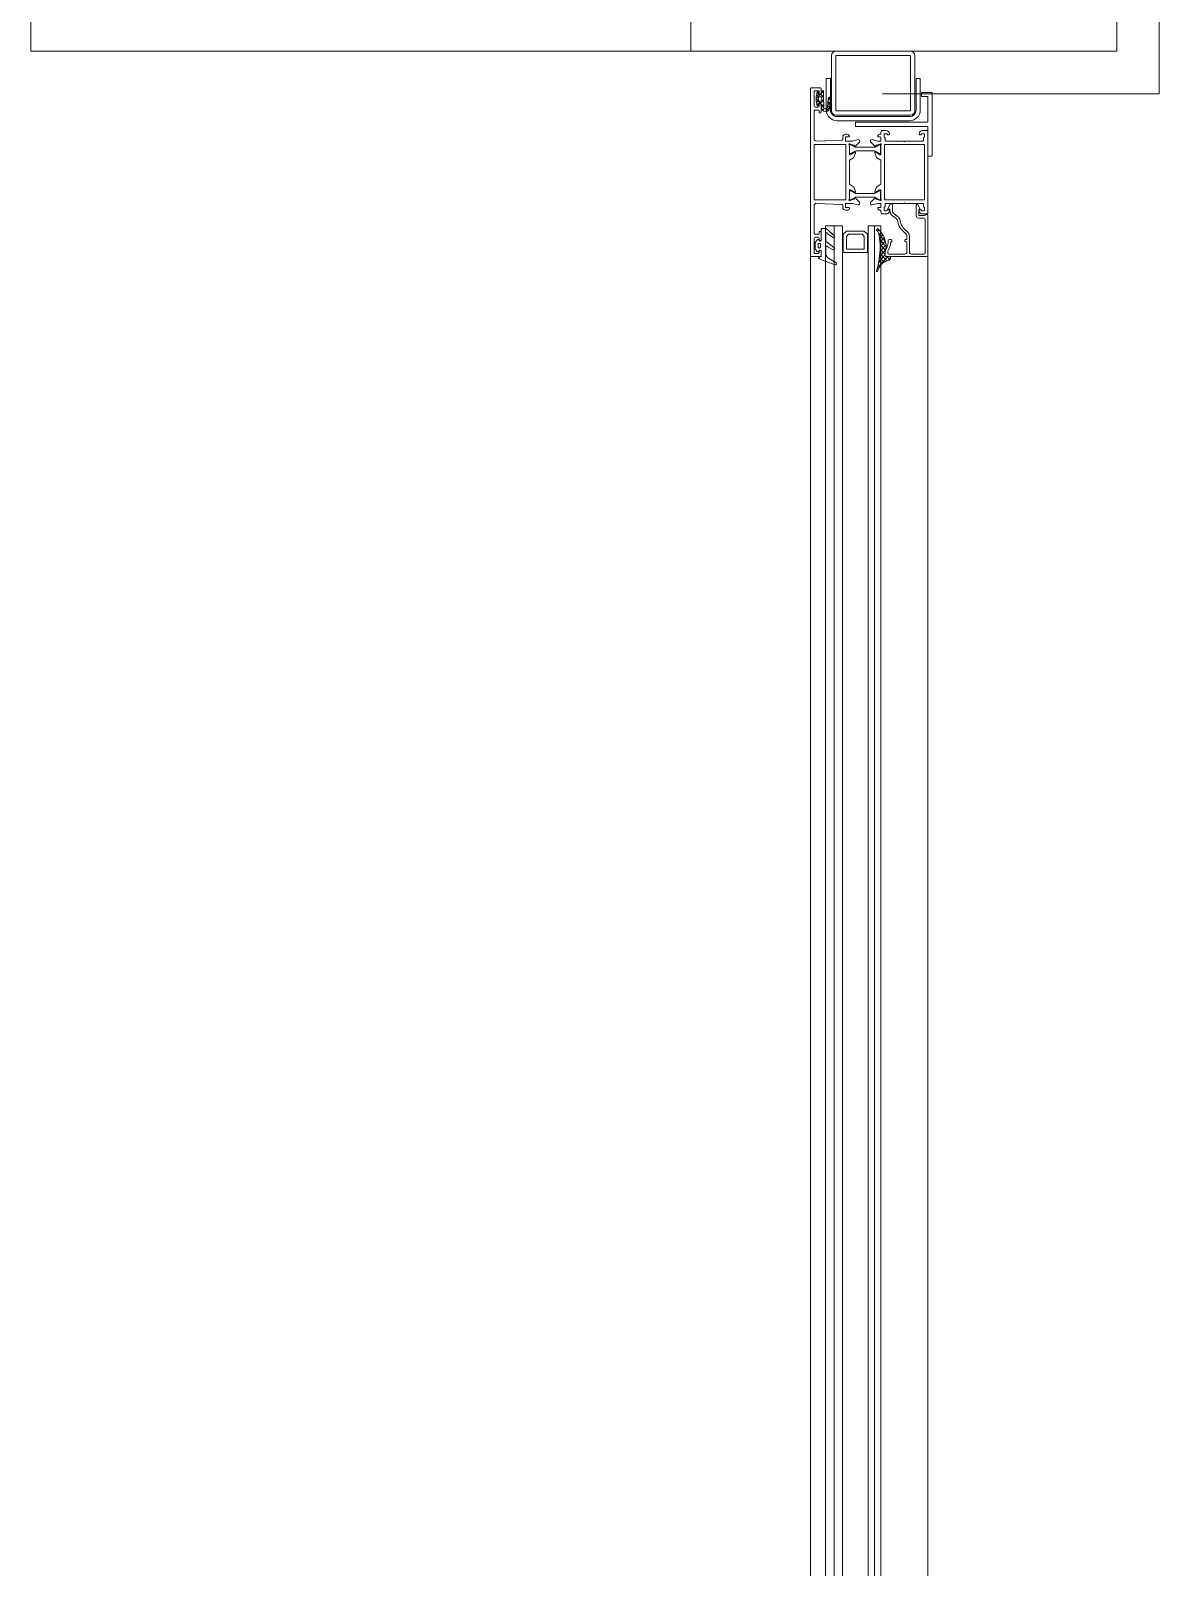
# Model space of a CAD drawing. Extents: x -2365 to 41970, y -230 to 8114.
# Drawn here: x 2769.8 to 2822.8, y 1261.3 to 1333.5 of the extents above; entities that cross this region are included whole.
import ezdxf

# ---------------------------------------------------------------- set-up
doc = ezdxf.new("R2010")
doc.units = 0
doc.header["$LTSCALE"] = 25
doc.layers.get('0').update_dxf_attribs({"color": 9, "lineweight": 9})
for name, color, linetype, lineweight in [('00', 9, 'Continuous', 9), ('06D', 9, 'Continuous', 9), ('10', 9, 'Continuous', 9), ('11', 9, 'Continuous', 9), ('14', 9, 'Continuous', 9), ('15', 9, 'Continuous', 9)]:
    doc.layers.add(name, color=color, linetype=linetype, lineweight=lineweight)

# ---------------------------------------------------------------- blocks, each defined once
blk = doc.blocks.new('AST55M13', base_point=(-120.6, -64.2))
at = {"linetype": 'Continuous'}
for points in [[(-120.6, -63.9), (-120.6, -24.599998), (-120.6, 14.700005, -0.414209), (-120.3, 15), (-115.899996, 15, -0.41421), (-115.6, 14.7), (-115.6, 12.699992, -0.41421), (-116.3, 12, -0.414214), (-116.6, 12.3), (-116.6, 13.1, 0.414214), (-117.1, 13.6), (-118.5, 13.6, 0.414214), (-119, 13.1), (-119, 6.399992, 0.414209), (-118.5, 5.9), (-117.099986, 5.9, 0.414205), (-116.6, 6.4), (-116.6, 7.20001, -0.414204), (-116.3, 7.5, -0.414214), (-115.6, 6.8), (-115.6, 3.7, -0.414214), (-116.1, 3.2), (-116.3, 3.2, -0.414214), (-116.6, 3.5), (-116.6, 4.2, 0.414214), (-116.9, 4.5), (-119, 4.5), (-119, -8.961104, 0.425432), (-117.96186, -9.960376), (-105.788552, -9.511013, 0.403077), (-105.5, -9.211232), (-105.5, -8, -0.414214), (-104.3, -6.8), (-103.392821, -6.8, -0.372826), (-102.403076, -7.657148, -0.456845), (-102.7, -8), (-104, -8, 0.414214), (-104.3, -8.3), (-104.3, -9.700012, 0.414202), (-104, -10), (-100.946604, -10), (-98.338437, -9.302068, -0.70008), (-97.584089, -10.379782), (-97.709916, -10.559482), (-99.43897, -12.27067, -0.607471), (-100.039661, -12.112259, 0.283637), (-100.258255, -11.885421), (-102.095283, -11.393179, 1.229391), (-102.4, -11.895399), (-102.4, -16.105016, 0.585524), (-101.943697, -16.361081), (-100.001669, -15.175658, -0.713652), (-99.56466, -15.537556), (-100.36784, -17.668029, -0.16709), (-100.492251, -17.818266), (-102.4, -18.982765), (-102.4, -30.217235), (-100.492251, -31.381734, -0.16709), (-100.36784, -31.531971), (-99.564658, -33.662449, -0.713657), (-100.001677, -34.024337), (-101.943707, -32.838913, 0.585511), (-102.4, -33.094985), (-102.4, -37.304601, 1.229391), (-102.095283, -37.806821), (-100.258255, -37.314579, 0.283637), (-100.039661, -37.087741, -0.607471), (-99.43897, -36.92933), (-97.709916, -38.640518), (-97.584089, -38.820218, -0.700084), (-98.338445, -39.89793), (-100.946604, -39.2), (-104.000005, -39.2, 0.414209), (-104.3, -39.5), (-104.3, -40.900004, 0.41421), (-104, -41.2), (-102.699997, -41.2, -0.456841), (-102.403076, -41.542851, -0.372826), (-103.39282, -42.4), (-104.3, -42.4, -0.414214), (-105.5, -41.2), (-105.5, -39.988768, 0.403083), (-105.788558, -39.688986), (-117.96186, -39.239624, 0.425432), (-119, -40.238896), (-119, -53.7), (-116.9, -53.7, 0.414214), (-116.6, -53.4), (-116.6, -52.69999, -0.414204), (-116.3, -52.4), (-116.09999, -52.4, -0.414208), (-115.6, -52.9), (-115.6, -56.000007, -0.414213), (-116.300007, -56.7, -0.414207), (-116.6, -56.4), (-116.6, -55.599986, 0.414205), (-117.1, -55.1), (-118.500008, -55.1, 0.414209), (-119, -55.6), (-119, -62.3, 0.414214), (-118.5, -62.8), (-117.1, -62.8, 0.414214), (-116.6, -62.3), (-116.6, -61.499993, -0.414207), (-116.3, -61.2, -0.414214), (-115.6, -61.9), (-115.6, -63.900008, -0.414206), (-115.9, -64.2), (-120.300006, -64.2, -0.414208), (-120.6, -63.9)], [(-85.3, -10), (-81.1, -10), (-76.9, -10), (-76.6, -10.3), (-76.3, -10), (-67.9, -10, 0.414205), (-67.6, -9.700009), (-67.6, -8.491608, -0.365977), (-67.35, -8.195804, 0.365977), (-67.1, -7.9), (-67.1, -6.8, 0.414195), (-67.399981, -6.5), (-68.3, -6.5, 0.36597), (-68.595803, -6.749993, -0.366034), (-68.89166, -7), (-69.3, -7, -0.414202), (-69.6, -6.700012), (-69.6, -6.5, -0.414214), (-68.1, -5), (-65.9, -5, -0.414207), (-65.6, -5.299994), (-65.6, -43.9, -0.414201), (-65.899987, -44.2), (-68.1, -44.2, -0.414214), (-69.6, -42.7), (-69.6, -42.5, -0.414207), (-69.300007, -42.2), (-68.891668, -42.2, -0.366034), (-68.595804, -42.45, 0.365977), (-68.3, -42.7), (-67.4, -42.7, 0.414206), (-67.1, -42.400008), (-67.1, -41.3, 0.365977), (-67.35, -41.004196, -0.365977), (-67.6, -40.708392), (-67.6, -39.5, 0.4142), (-67.899986, -39.2), (-76.3, -39.2), (-76.6, -38.9), (-76.9, -39.2), (-85.3, -39.2, 0.4142), (-85.6, -39.499986), (-85.6, -40.708392, -0.365977), (-85.85, -41.004196, 0.365977), (-86.1, -41.3), (-86.1, -42.4, 0.414199), (-85.800015, -42.7), (-84.9, -42.7, 0.365977), (-84.604196, -42.45, -0.366034), (-84.308332, -42.2), (-83.9, -42.2, -0.414214), (-83.6, -42.5), (-83.6, -42.7, -0.414214), (-85.1, -44.2), (-86.8, -44.2, -0.414214), (-87.6, -43.4), (-87.6, -42.7, 0.414205), (-87.899991, -42.4), (-88.10718, -42.4, -0.372825), (-89.096923, -41.542857, -0.45685), (-88.8, -41.2), (-87.9, -41.2, 0.414198), (-87.6, -40.900016), (-87.6, -39.5, 0.414214), (-87.9, -39.2), (-89.053396, -39.2), (-91.661555, -39.89793, -0.700084), (-92.415911, -38.820218), (-92.290084, -38.640518), (-90.56103, -36.92933, -0.607471), (-89.960339, -37.087741, 0.283637), (-89.741745, -37.314579), (-87.904717, -37.806821, 1.229391), (-87.6, -37.304601), (-87.6, -33.094984, 0.585516), (-88.056297, -32.838916), (-89.998323, -34.024337, -0.713656), (-90.435343, -33.66245), (-89.63216, -31.531971, -0.241095), (-89.507749, -31.381734), (-87.6, -30.217235), (-87.6, -18.982765), (-89.507749, -17.818266, -0.167084), (-89.632158, -17.668036), (-90.43534, -15.537556, -0.713656), (-89.998329, -15.17566), (-88.056303, -16.361081, 0.585518), (-87.6, -16.105021), (-87.6, -11.895399, 1.229391), (-87.904717, -11.393179), (-89.741745, -11.885421, 0.283637), (-89.960339, -12.112259, -0.607471), (-90.56103, -12.27067), (-92.290084, -10.559482), (-92.415911, -10.379782, -0.700084), (-91.661555, -9.30207), (-89.053396, -10), (-87.9, -10, 0.414206), (-87.6, -9.700008), (-87.6, -8.3, 0.414206), (-87.899992, -8), (-88.8, -8, -0.456844), (-89.096924, -7.657149, -0.372825), (-88.107186, -6.8), (-87.9, -6.8, 0.414214), (-87.6, -6.5), (-87.6, -5.800024, -0.414222), (-86.8, -5), (-85.1, -5, -0.414214), (-83.6, -6.5), (-83.6, -6.7, -0.414201), (-83.899987, -7), (-84.308332, -7, -0.366034), (-84.604196, -6.75, 0.365977), (-84.9, -6.5), (-85.8, -6.5, 0.414199), (-86.1, -6.799985), (-86.1, -7.9, 0.365977), (-85.85, -8.195804, -0.365977), (-85.6, -8.491608), (-85.6, -9.7, 0.414214), (-85.3, -10)], [(-99.249717, -12.903653), (-90.785616, -12.903653, 0.131652), (-90.285616, -12.769679), (-88.422218, -11.693846, -0.131652), (-88.272218, -11.653653), (-88.017666, -11.653653, -0.414214), (-87.717666, -11.953653), (-87.717666, -15.553653, -0.414214), (-88.017666, -15.853653), (-88.272218, -15.853653, -0.131646), (-88.422211, -15.813465), (-90.285616, -14.737628, 0.131652), (-90.785616, -14.603653), (-99.249717, -14.603653, 0.131652), (-99.749717, -14.737628), (-101.613115, -15.813461, -0.131646), (-101.763107, -15.853653), (-102.017666, -15.853653, -0.414205), (-102.317666, -15.553662), (-102.317666, -11.953653, -0.414205), (-102.017675, -11.653653), (-101.763115, -11.653653, -0.131652), (-101.613115, -11.693846), (-99.749717, -12.769679, 0.131652), (-99.249717, -12.903653)], [(-99.249717, -36.296347), (-90.785616, -36.296347, -0.131652), (-90.285616, -36.430321), (-88.422218, -37.506154, 0.131643), (-88.272229, -37.546347), (-88.017666, -37.546347, 0.414214), (-87.717666, -37.246347), (-87.717666, -33.646347, 0.414214), (-88.017666, -33.346347), (-88.272218, -33.346347, 0.131652), (-88.422218, -33.386539), (-90.285616, -34.462372, -0.131652), (-90.785616, -34.596347), (-99.249717, -34.596347, -0.131652), (-99.749717, -34.462372), (-101.613115, -33.386539, 0.131652), (-101.763115, -33.346347), (-102.017666, -33.346347, 0.414205), (-102.317666, -33.646338), (-102.317666, -37.246347, 0.414205), (-102.017675, -37.546347), (-101.763115, -37.546347, 0.131649), (-101.613118, -37.506156), (-99.749717, -36.430321, -0.131652), (-99.249717, -36.296347)]]:
    blk.add_lwpolyline(points, format="xyb", close=True, dxfattribs=at)
for points in [[(-119, -24.6), (-119, -37.6), (-104.1, -37.6), (-104.1, -11.6), (-119, -11.6), (-119, -24.6)], [(-76.55, -11.6), (-85.9, -11.6), (-85.9, -37.6), (-67.2, -37.6), (-67.2, -11.6), (-76.55, -11.6)]]:
    blk.add_lwpolyline(points, close=True, dxfattribs=at)
blk = doc.blocks.new('AS25G13', base_point=(534.475891, 569.218076))
at = {"linetype": 'Continuous'}
blk.add_lwpolyline([(554.475892, 593.818076), (554.475892, 574.618076, -0.414213), (554.175891, 574.318077), (553.575892, 574.318076, -0.414213), (553.275891, 574.618077), (553.275892, 574.818076), (550.275892, 574.818076), (550.275892, 572.118076), (550.625892, 571.916004, -0.414213), (550.735699, 571.506195), (549.749855, 569.798664, -0.767327), (549.075893, 569.979252), (549.075892, 575.018076, -0.414213), (550.075891, 576.018077), (552.775892, 576.018076, 0.414213), (553.275892, 576.518077), (553.275892, 592.418076, 0.414213), (552.775892, 592.918077), (546.871944, 592.918076, 0.414213), (545.871944, 591.918078), (545.871944, 584.702506, -0.236642), (544.585327, 582.137556, 0.18958), (541.498237, 577.158525, -0.197358), (540.185462, 575.110574), (538.643454, 574.030849, 0.244575), (537.875891, 572.556375), (537.875892, 569.763782, -0.767327), (536.857591, 569.490929), (535.716084, 571.468076, -0.577351), (535.975892, 571.918076), (536.675892, 571.918076), (536.675892, 572.556375, -0.244575), (537.955162, 575.013831), (539.49717, 576.093557, 0.197358), (540.317654, 577.373526, -0.18958), (543.867808, 583.099413, 0.236642), (544.671943, 584.702506), (544.671944, 585.818076, 0.414213), (544.371944, 586.118076), (543.971944, 586.118076, -0.414213), (543.671943, 586.418077), (543.671944, 586.818076, -0.414213), (543.971944, 587.118076), (544.171944, 587.118076, 0.414213), (544.671944, 587.618077), (544.671944, 591.918076, 0.414213), (543.671945, 592.918077), (536.175892, 592.918076, 0.41421), (535.675892, 592.418082), (535.675892, 591.901674, 0.127549), (535.764127, 591.561462, -0.098841), (537.104101, 587.384163, 0.366972), (537.386354, 587.117731, -0.399303), (537.671943, 586.818828), (537.671944, 586.418076, -0.414213), (537.371943, 586.118077), (536.46398, 586.118076, -0.400156), (535.964546, 586.594267, 0.114883), (534.725891, 590.959305, -0.126996), (534.475891, 591.927552), (534.475892, 593.818076, -0.414213), (534.775892, 594.118076), (554.175892, 594.118076, -0.414213), (554.475892, 593.818076)], format="xyb", close=True, dxfattribs=at)
blk = doc.blocks.new('AS01_16_02', base_point=(27.384856, 2.668764))
at = {"color": 0, "linetype": 'Continuous'}
for points in [[(21.277248, -1.392543, -0.892559), (21.744295, -0.515583), (24.521509, -1.857477, 0.502534), (24.860099, -2.298316, 0.502534), (25.184856, -1.847189), (25.184856, 1.7, 0.155072), (24.261958, 3.275501), (20.430427, 5.552607, -0.865076), (21.019614, 6.583639), (28.412964, 3.675712, -0.696768), (28.399147, 3.019187), (27.721583, 2.785098, 0.319818), (27.384856, 2.312508), (27.384856, 0.05, 0.414214), (27.684856, -0.25), (28.08642, -0.25, 0.396012), (28.385833, 0.03125, -0.682513), (29.272546, 0.315748), (30.127622, -0.734156, -0.172553), (30.284856, -1.176202), (30.284856, -3.723798, -0.172553), (30.127622, -4.165844), (29.272546, -5.215748, -0.682513), (28.385833, -4.93125, 0.396012), (28.08642, -4.65), (27.684856, -4.65, 0.414214), (27.384856, -4.95), (27.384856, -10.2, -0.414214), (27.084856, -10.5), (25.297074, -10.5, -0.18412), (24.964264, -10.373145), (21.227908, -7.040675, -0.881574), (21.79023, -6.223317), (24.51762, -8.055238, 1.121155), (25.184856, -8.202566), (25.184856, -4.921445, 0.698065), (24.633969, -4.152563), (21.277248, -1.392543)], [(27.72879, -3.456066, 0.198912), (27.834856, -3.5), (28.734856, -3.5, 0.414214), (28.884856, -3.35), (28.884856, -1.55, 0.414214), (28.734856, -1.4), (27.834856, -1.4, 0.414214), (27.684856, -1.55), (27.684856, -3.35, 0.198912), (27.72879, -3.456066)]]:
    blk.add_lwpolyline(points, format="xyb", close=True, dxfattribs=at)
blk = doc.blocks.new('*U616')
at = {"linetype": 'Continuous'}
for p, q in [((9.643, 0.591), (9.643, 0.791)), ((9.643, 0.653), (9.788, 0.785)), ((9.673, 0.818), (9.711, 0.818)), ((9.815, 0.719), (9.707, 0.818)), ((8.402, 0.165), (8.389, 0.163)), ((8.465, 0.211), (8.392, 0.277)), ((8.609, 0.273), (8.501, 0.371)), ((8.581, 0.266), (8.912, 0.568)), ((8.792, 0.3), (8.624, 0.452)), ((8.985, 0.317), (8.763, 0.519)), ((8.835, 0.304), (9.167, 0.606)), ((9.189, 0.324), (8.919, 0.569)), ((9.066, 0.321), (9.334, 0.565)), ((9.407, 0.319), (9.091, 0.606)), ((9.281, 0.324), (9.544, 0.563)), ((9.283, 0.585), (9.303, 0.575)), ((9.303, 0.575), (9.303, 0.575)), ((9.643, 0.298), (9.35, 0.563)), ((9.352, 0.563), (9.613, 0.563)), ((9.482, 0.314), (9.841, 0.641)), ((9.898, 0.258), (9.562, 0.563)), ((10.184, 0.191), (9.643, 0.683)), ((9.672, 0.294), (9.911, 0.511)), ((9.854, 0.266), (10.002, 0.401)), ((10.027, 0.231), (10.113, 0.309)), ((10.193, 0.188), (10.245, 0.236)), ((8.593, -0.267), (8.443, -0.417)), ((8.443, -0.417), (8.443, -1.257)), ((9.443, -0.267), (8.593, -0.267)), ((8.693, -0.417), (8.593, -0.517)), ((8.593, -0.517), (8.593, -1.157)), ((9.293, -0.417), (8.693, -0.417)), ((9.293, -1.257), (9.293, -0.417)), ((9.443, -1.407), (9.443, -0.267)), ((8.443, -1.257), (8.593, -1.407)), ((8.593, -1.157), (8.693, -1.257)), ((8.593, -1.407), (9.443, -1.407)), ((8.693, -1.257), (9.293, -1.257)), ((2.187, -2.093), (2.262, -2.018)), ((2.287, -2.112), (2.189, -2.014)), ((2.374, -2.119), (2.463, -2.03)), ((2.517, -2.13), (2.414, -2.027)), ((2.57, -2.135), (2.665, -2.04)), ((2.824, -2.224), (2.64, -2.04)), ((2.711, -2.206), (2.799, -2.118)), ((1.857, -2.424), (1.95, -2.331)), ((1.964, -2.425), (1.87, -2.331)), ((1.916, -2.577), (1.916, -2.577)), ((1.968, -2.642), (1.916, -2.59)), ((2.024, -2.469), (2.165, -2.328)), ((2.215, -2.676), (2.034, -2.495)), ((2.046, -2.659), (2.148, -2.557)), ((2.17, -2.419), (2.08, -2.329)), ((2.24, -2.677), (2.592, -2.325)), ((2.288, -2.417), (2.38, -2.325)), ((2.45, -2.488), (2.289, -2.327)), ((2.414, -2.663), (2.32, -2.569)), ((2.479, -2.65), (2.553, -2.577)), ((2.592, -2.417), (2.499, -2.324)), ((2.566, -2.603), (2.54, -2.577)), ((2.767, -2.38), (2.687, -2.3)), ((2.722, -2.407), (2.81, -2.319))]:
    blk.add_line(p, q, dxfattribs=at)
for points in [[(3.066, -1.702), (3.066, 1.714, 0.414214), (2.766, 2.014), (1.286, 2.014), (1.286, 2.214), (2.766, 2.214, -0.414214), (3.266, 1.714), (3.266, -1.702, -0.414214), (2.766, -2.202), (1.286, -2.202), (1.286, -2.002), (2.766, -2.002, 0.414214), (3.066, -1.702)], [(3.333, -0.807), (3.333, 2.563), (2.133, 2.563), (2.133, 2.293, -0.414213), (2.103, 2.263), (1.963, 2.263, -0.414213), (1.933, 2.293), (1.933, 2.733, -0.414213), (1.963, 2.763), (4.903, 2.763, -0.414213), (4.933, 2.733), (4.933, 2.593, -0.414213), (4.903, 2.563), (3.533, 2.563), (3.533, -0.807, -0.414213), (3.503, -0.837), (3.363, -0.837, -0.414213), (3.333, -0.807)], [(2.8, 1.95), (1.5, 1.95), (0.2, 1.95, 0.414213), (0, 1.75), (0, -1.75, 0.414213), (0.2, -1.95), (2.8, -1.95, 0.414213), (3, -1.75), (3, 1.75, 0.414213), (2.8, 1.95)], [(2.641, -2.04), (2.181, -2.013, 0.414214), (2.151, -2.043, 0.349575), (2.244, -2.109), (2.612, -2.138, -1.237561), (2.587, -2.323), (2.215, -2.327), (1.843, -2.332), (1.857, -2.425), (1.977, -2.425, -0.295285), (2.036, -2.517), (2.036, -2.577), (1.916, -2.577), (1.916, -2.627, 0.153771), (2.566, -2.627), (2.566, -2.577), (2.446, -2.577), (2.446, -2.517, -0.414213), (2.546, -2.417), (2.666, -2.417, 0.324726), (2.811, -2.315), (2.825, -2.218, 0.459445), (2.641, -2.04)], [(2.241, -2.417), (2.296, -2.417, -0.41421), (2.346, -2.467), (2.346, -2.525, -0.396815), (2.299, -2.575, -0.029546), (2.183, -2.575, -0.396815), (2.136, -2.525), (2.136, -2.467, -0.414206), (2.186, -2.417), (2.241, -2.417)]]:
    blk.add_lwpolyline(points, format="xyb", close=True, dxfattribs=at)
blk.add_lwpolyline([(1.5, 1.75), (2.8, 1.75), (2.8, -1.75), (0.2, -1.75), (0.2, 1.75), (1.5, 1.75)], close=True, dxfattribs=at)
at = {"linetype": 'Continuous', "extrusion": (0, 0, -1)}
for centre, major_axis, start_param, end_param in [((9.673, 0.791), (0.03, 0), 3.141594, 4.712388), ((9.711, 0.727), (-0.1, 0), 1.570969, 2.940045), ((10.593, 0.891), (-0.8, 0), -1.226913, -0.20148), ((8.389, 0.209), (-0.05, 0), -1.570571, 0.325162), ((9.209, -0.401), (1.106, 0), 3.811733, 4.445523), ((8.392, 0.199), (-0.0382, 0), 3.770683, 4.441689), ((8.699, -0.073), (-0.391, 0), 0.785447, 1.446401), ((9.209, -2.585), (3.2, 0), 4.537008, 4.882121), ((9.124, 0.126), (-0.529, 0), 1.168071, 1.875789), ((9.352, 0.654), (0.1, 0), 1.57081, 2.088079), ((9.613, 0.591), (0.03, 0), 0.000001, 1.570795), ((9.296, -2.389), (-2.974, 0), 1.723745, 1.916715), ((10.313, 0.18), (-0.03, 0), 3.142043, 4.994373), ((10.313, 0.18), (0.03, 0), -1.226975, -0.000032)]:
    blk.add_ellipse(centre, major_axis=major_axis, ratio=0.909091, start_param=start_param, end_param=end_param, dxfattribs=at)
at = {"layer": '06D'}
for points in [[(230.387, 2.563), (9.613, 2.563)], [(9.613, -2.937), (230.387, -2.937)]]:
    blk.add_lwpolyline(points, dxfattribs=at)
at = {"layer": '15'}
for points in [[(231.594, -0.237), (8.193, -0.237), (8.193, 0.363), (231.594, 0.363)], [(231.594, -2.237), (231.594, -1.437), (8.198, -1.437), (8.198, -2.237)]]:
    blk.add_lwpolyline(points, close=True, dxfattribs=at)
for points in [[(8.193, 0.063), (231.594, 0.063)], [(8.198, -1.837), (231.594, -1.837)]]:
    blk.add_lwpolyline(points, dxfattribs=at)
at = {"color": 4, "linetype": 'Continuous', "xscale": -0.1, "yscale": 0.1, "zscale": 0.1, "rotation": 270}
blk.add_blockref('AST55M13', (1.723, -2.937), dxfattribs=at)
at = {"linetype": 'Continuous', "yscale": 0.1, "zscale": 0.1, "rotation": 270}
for name, p, xscale in [('AS25G13', (7.153, 0.563), -0.1), ('AS01_16_02', (9.643, -2.437), 0.1)]:
    blk.add_blockref(name, p, dxfattribs=dict(at, xscale=xscale))

msp = doc.modelspace()

# ---------------------------------------------------------------- linework, layer by layer
at = {"layer": '00'}
msp.add_lwpolyline([(2800.838, 1352.5), (2800.838, 1352.5), (2800.838, 1477.5), (2820.838, 1477.5), (2820.838, 1332.5), (2800.838, 1332.5), (2800.838, 1352.5)], dxfattribs=at)
at = {"layer": '11'}
msp.add_lwpolyline([(2800.838, 1332.5), (2769.839, 1332.5), (2769.839, 1352.5), (2800.838, 1352.5)], dxfattribs=at)
at = {"layer": '14'}
msp.add_lwpolyline([(2804.838, 1479.5), (2822.838, 1479.5), (2822.838, 1330.5), (2809.836, 1330.5), (2809.836, 1330.5)], dxfattribs=at)

# ---------------------------------------------------------------- block references
at = {"layer": '10', "rotation": 270}
msp.add_blockref('*U616', (2809.402, 1332.5), dxfattribs=at)

doc.saveas('drawing.dxf')
